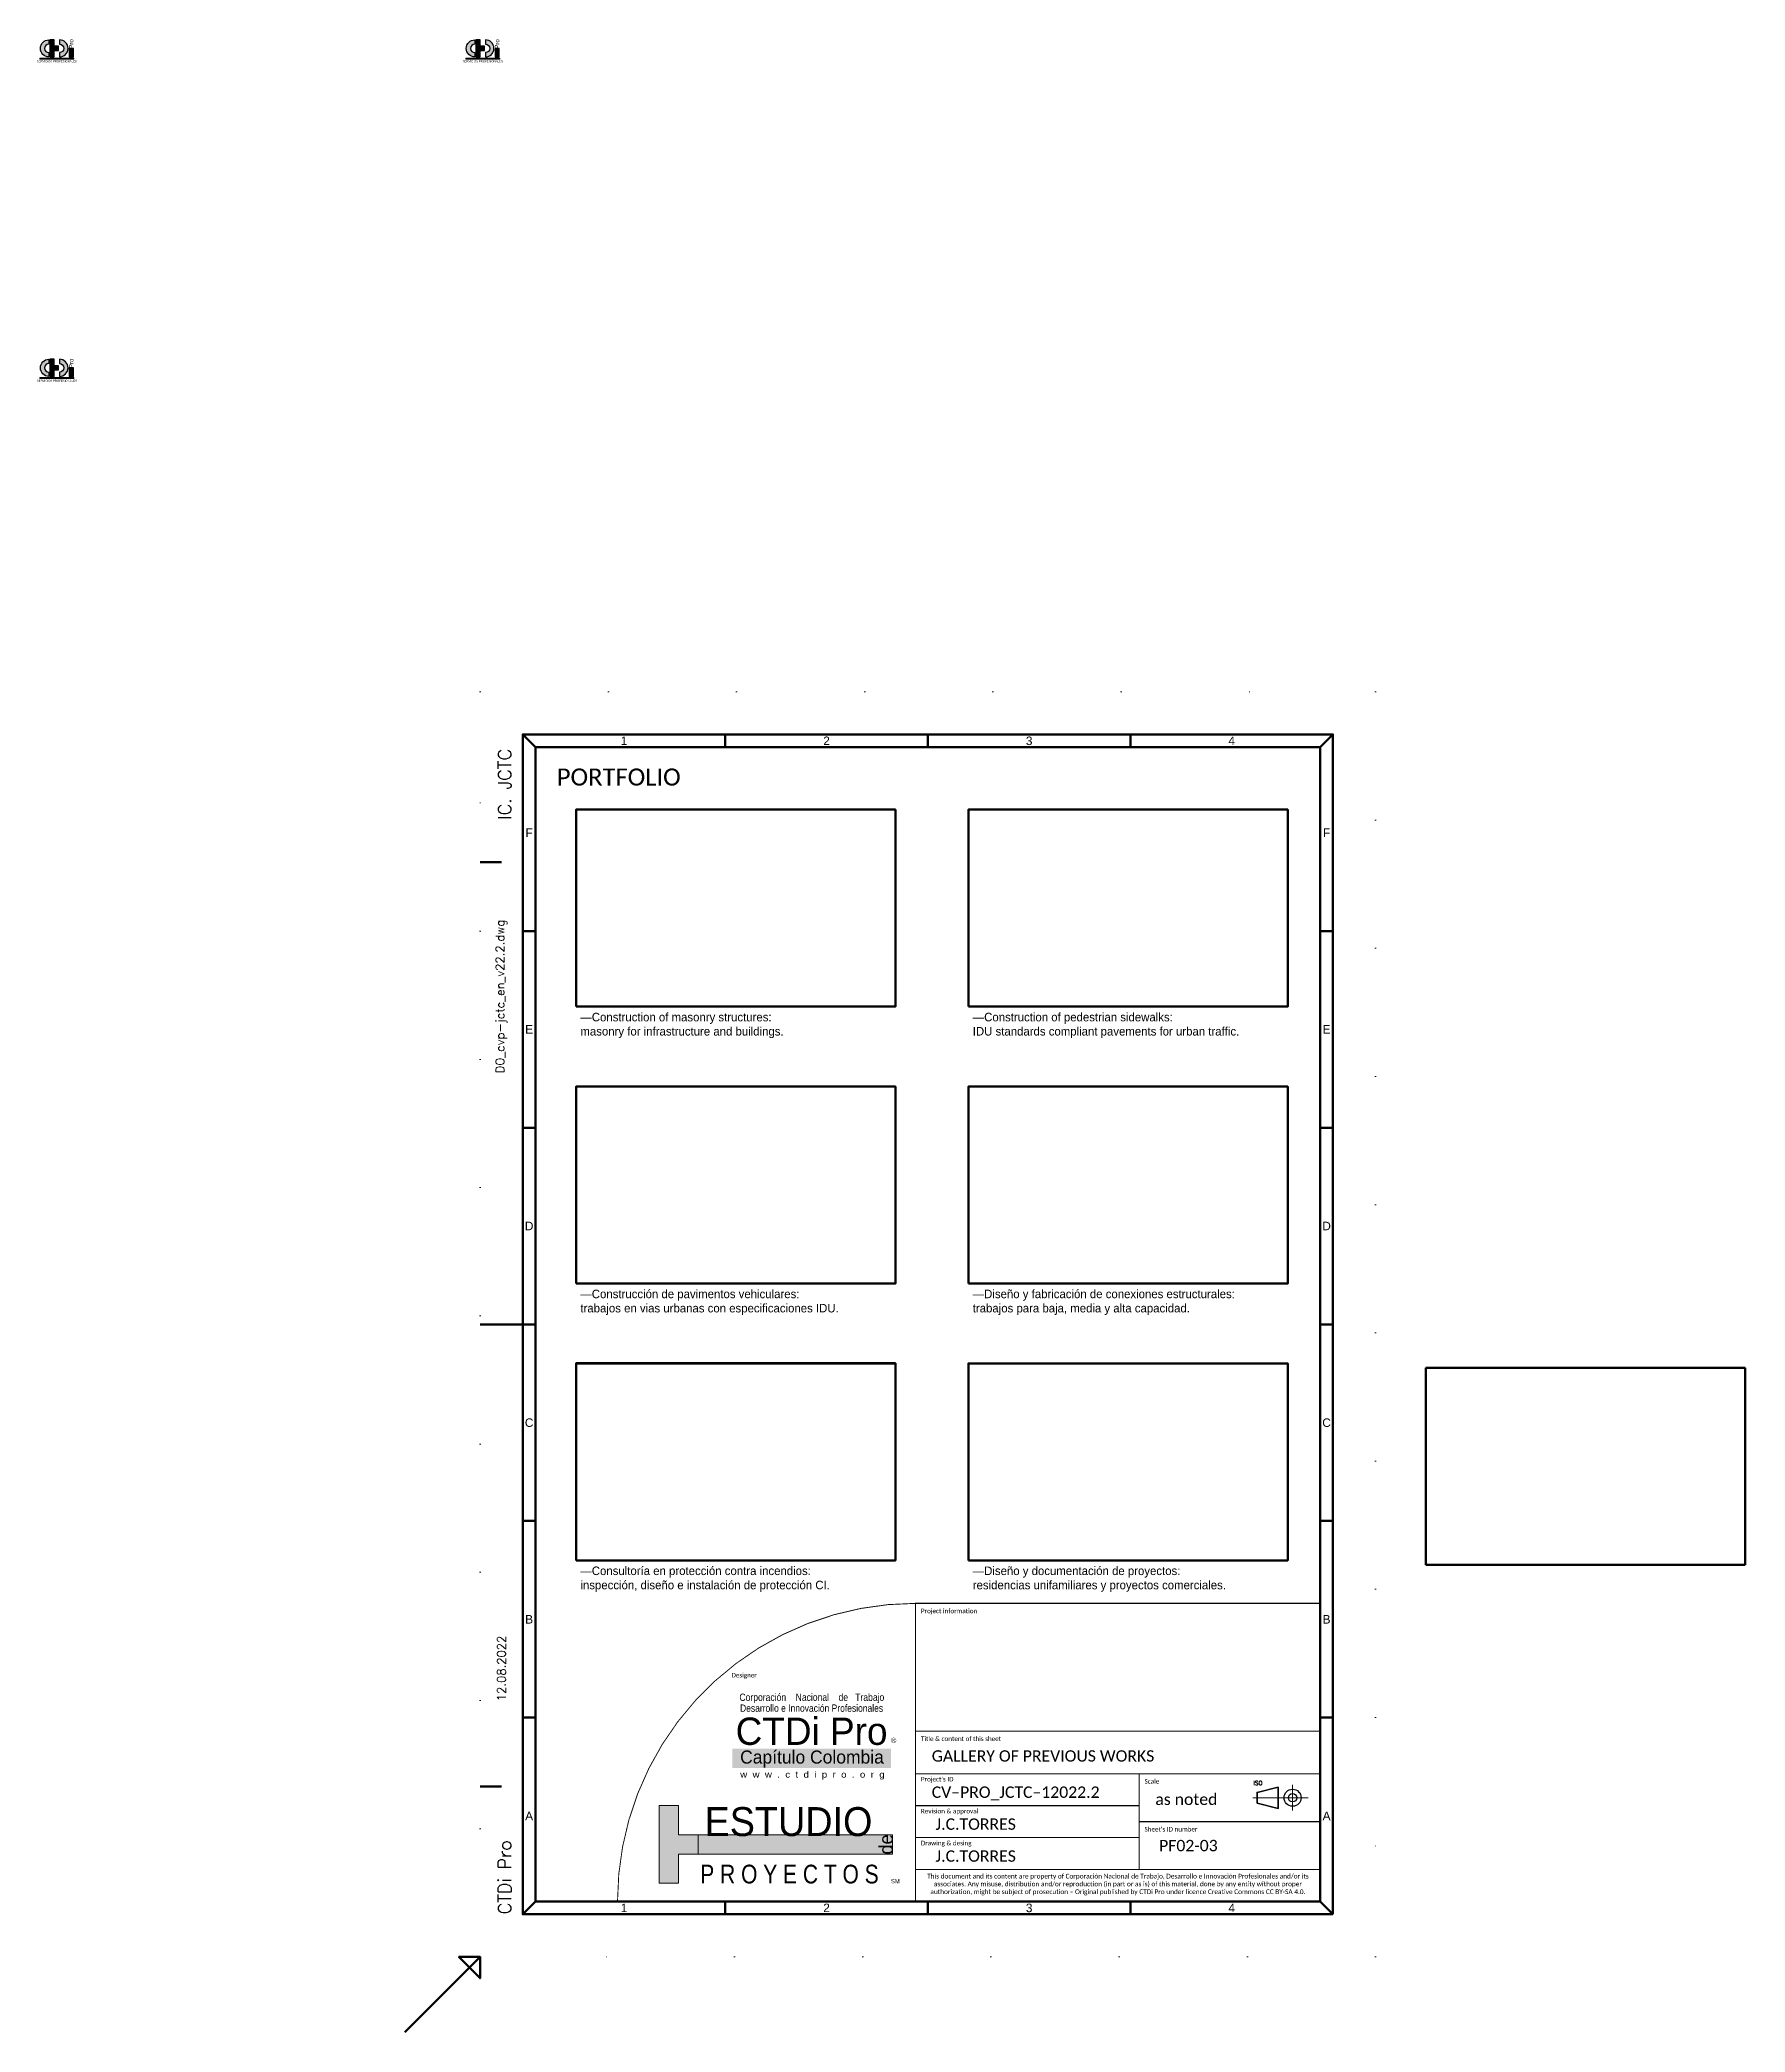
# Paper-space layout 'Show PRO (2)' of a CAD drawing. Extents: x -110 to 290, y -28 to 440.
import ezdxf
from ezdxf.enums import TextEntityAlignment as Align

# ---------------------------------------------------------------- set-up
doc = ezdxf.new("R2010")
doc.units = 0
doc.header["$XCLIPFRAME"] = 2
doc.linetypes.add('ACAD_ISO07W100', pattern=[3, 0, -3])
doc.linetypes.add('ACAD_ISO10W100', pattern=[18, 12, -3, 0, -3])
doc.layers.get('0').update_dxf_attribs({"color": 255, "plot": 0})
doc.layers.add('G-Title_elements', color=7, linetype='Continuous', lineweight=50, true_color=0x323232)
doc.layers.add('G-Title_layout', color=250, linetype='Continuous', lineweight=50)
doc.styles.add('CTDi Corporate', font='Skia.ttf')
doc.styles.add('CTDi Roman', font='romans.shx')
doc.styles.get("Standard").update_dxf_attribs({"font": 'Candara.ttf'})
doc.styles.add('T1-100', font='Arial.ttf', dxfattribs={"height": 2})
picture_1 = doc.add_image_def('image19.png', size_in_pixel=(2364, 1458))
picture_2 = doc.add_image_def('image20.png', size_in_pixel=(2364, 1458))
picture_3 = doc.add_image_def('image21.png', size_in_pixel=(2364, 1458))
picture_4 = doc.add_image_def('image22.jpg', size_in_pixel=(2592, 1936))
picture_5 = doc.add_image_def('image23.png', size_in_pixel=(2364, 1458))
picture_6 = doc.add_image_def('image24.png', size_in_pixel=(800, 600))
picture_7 = doc.add_image_def('image25.png', size_in_pixel=(1182, 729))

# ---------------------------------------------------------------- blocks, each defined once
blk = doc.blocks.new('CTDi_Logo_GRS')
at = {"layer": 'G-Title_elements', "linetype": 'Continuous', "true_color": 0xcccccc}
h = blk.add_hatch(color=254, dxfattribs=at)
h.dxf.hatch_style = 1
h.paths.add_polyline_path([(-1.875, 1), (-1.875, 2, 1), (-1.875, -2), (-1.875, -1, -1)])
h.paths.add_polyline_path([(0.625, 2), (0.625, 1, -1), (0.625, -1), (0.625, -2, 1)])
at = {"layer": 'G-Title_elements', "linetype": 'Continuous'}
h = blk.add_hatch(color=8, dxfattribs=at)
h.dxf.hatch_style = 1
h.paths.add_polyline_path([(-0.625, 0.5), (-0.625, 2), (-1.625, 2), (-1.625, -2), (-0.625, -2), (-0.625, -0.5), (0.375, -0.5), (0.375, 0.5)])
h = blk.add_hatch(color=8, dxfattribs=at)
h.dxf.hatch_style = 1
h.paths.add_polyline_path([(3.875, 0), (2.875, 0), (2.875, -2), (3.875, -2)])
at = {"layer": 'G-Title_elements', "linetype": 'Continuous', "lineweight": 13}
h = blk.add_hatch(color=250, dxfattribs=at)
h.dxf.hatch_style = 1
h.paths.add_polyline_path([(-4, -2.3), (-4, -2.5), (4, -2.5), (4, -2.3)])
at = {"layer": 'G-Title_elements', "linetype": 'Continuous', "lineweight": 30}
for points in [[(-1.875, -1), (-1.875, -2, -1), (-1.875, 2), (-1.875, 1, 1)], [(0.625, -1), (0.625, -2, 1), (0.625, 2), (0.625, 1, -1)]]:
    blk.add_lwpolyline(points, format="xyb", close=True, dxfattribs=at)
for points in [[(0.375, 0.5), (-0.625, 0.5), (-0.625, 2), (-1.625, 2), (-1.625, -2), (-0.625, -2), (-0.625, -0.5), (0.375, -0.5)], [(3.875, 0), (2.875, 0), (2.875, -2), (3.875, -2)]]:
    blk.add_lwpolyline(points, close=True, dxfattribs=at)
at = {"layer": 'G-Title_elements', "linetype": 'Continuous', "lineweight": 13}
blk.add_lwpolyline([(-4, -2.5), (4, -2.5), (4, -2.3), (-4, -2.3)], close=True, dxfattribs=at)
at = {"layer": 'G-Title_elements', "color": 8, "style": 'CTDi Corporate', "width": 0.9125}
blk.add_text('Pro', height=1.02, rotation=90, dxfattribs=at).set_placement((3.875, -0.061))
at = {"layer": 'G-Title_elements', "color": 250, "linetype": 'Continuous', "lineweight": 13, "style": 'CTDi Corporate', "width": 0.8575}
blk.add_text('SERVICIOS PROFESIONALES', height=0.485, dxfattribs=at).set_placement((0, -2.803), align=Align.TOP_CENTER)
blk = doc.blocks.new('CTDi_Logo_BnW')
at = {"layer": 'G-Title_elements', "linetype": 'Continuous', "true_color": 0xffffff}
h = blk.add_hatch(color=7, dxfattribs=at)
h.dxf.hatch_style = 1
h.paths.add_polyline_path([(-1.875, 1), (-1.875, 2, 1), (-1.875, -2), (-1.875, -1, -1)])
h.paths.add_polyline_path([(0.625, 2), (0.625, 1, -1), (0.625, -1), (0.625, -2, 1)])
at = {"layer": 'G-Title_elements', "linetype": 'Continuous'}
h = blk.add_hatch(color=250, dxfattribs=at)
h.dxf.hatch_style = 1
h.paths.add_polyline_path([(-0.625, 0.5), (-0.625, 2), (-1.625, 2), (-1.625, -2), (-0.625, -2), (-0.625, -0.5), (0.375, -0.5), (0.375, 0.5)])
h = blk.add_hatch(color=250, dxfattribs=at)
h.dxf.hatch_style = 1
h.paths.add_polyline_path([(3.875, 0), (2.875, 0), (2.875, -2), (3.875, -2)])
at = {"layer": 'G-Title_elements', "linetype": 'Continuous', "lineweight": 13}
h = blk.add_hatch(color=250, dxfattribs=at)
h.dxf.hatch_style = 1
h.paths.add_polyline_path([(-4, -2.3), (-4, -2.5), (4, -2.5), (4, -2.3)])
at = {"layer": 'G-Title_elements', "linetype": 'Continuous', "lineweight": 30}
for points in [[(-1.875, -1), (-1.875, -2, -1), (-1.875, 2), (-1.875, 1, 1)], [(0.625, -1), (0.625, -2, 1), (0.625, 2), (0.625, 1, -1)]]:
    blk.add_lwpolyline(points, format="xyb", close=True, dxfattribs=at)
for points in [[(0.375, 0.5), (-0.625, 0.5), (-0.625, 2), (-1.625, 2), (-1.625, -2), (-0.625, -2), (-0.625, -0.5), (0.375, -0.5)], [(3.875, 0), (2.875, 0), (2.875, -2), (3.875, -2)]]:
    blk.add_lwpolyline(points, close=True, dxfattribs=at)
at = {"layer": 'G-Title_elements', "linetype": 'Continuous', "lineweight": 13}
blk.add_lwpolyline([(-4, -2.5), (4, -2.5), (4, -2.3), (-4, -2.3)], close=True, dxfattribs=at)
at = {"layer": 'G-Title_elements', "color": 250, "style": 'CTDi Corporate', "width": 0.9125}
blk.add_text('Pro', height=1.02, rotation=90, dxfattribs=at).set_placement((3.875, -0.061))
at = {"layer": 'G-Title_elements', "color": 250, "linetype": 'Continuous', "lineweight": 13, "style": 'CTDi Corporate', "width": 0.8575}
blk.add_text('SERVICIOS PROFESIONALES', height=0.485, dxfattribs=at).set_placement((0, -2.803), align=Align.TOP_CENTER)
blk = doc.blocks.new('CTDi_Logo_COL')
at = {"layer": 'G-Title_elements', "linetype": 'Continuous', "true_color": 0xc80000}
h = blk.add_hatch(color=12, dxfattribs=at)
h.dxf.hatch_style = 1
h.paths.add_polyline_path([(-1.875, 1), (-1.875, 2, 1), (-1.875, -2), (-1.875, -1, -1)])
h.paths.add_polyline_path([(0.625, 2), (0.625, 1, -1), (0.625, -1), (0.625, -2, 1)])
at = {"layer": 'G-Title_elements', "linetype": 'Continuous'}
h = blk.add_hatch(color=8, dxfattribs=at)
h.dxf.hatch_style = 1
h.paths.add_polyline_path([(-0.625, 0.5), (-0.625, 2), (-1.625, 2), (-1.625, -2), (-0.625, -2), (-0.625, -0.5), (0.375, -0.5), (0.375, 0.5)])
h = blk.add_hatch(color=8, dxfattribs=at)
h.dxf.hatch_style = 1
h.paths.add_polyline_path([(3.875, 0), (2.875, 0), (2.875, -2), (3.875, -2)])
at = {"layer": 'G-Title_elements', "linetype": 'Continuous', "lineweight": 13}
h = blk.add_hatch(color=250, dxfattribs=at)
h.dxf.hatch_style = 1
h.paths.add_polyline_path([(-4, -2.3), (-4, -2.5), (4, -2.5), (4, -2.3)])
at = {"layer": 'G-Title_elements', "linetype": 'Continuous', "lineweight": 30}
for points in [[(-1.875, -1), (-1.875, -2, -1), (-1.875, 2), (-1.875, 1, 1)], [(0.625, -1), (0.625, -2, 1), (0.625, 2), (0.625, 1, -1)]]:
    blk.add_lwpolyline(points, format="xyb", close=True, dxfattribs=at)
for points in [[(0.375, 0.5), (-0.625, 0.5), (-0.625, 2), (-1.625, 2), (-1.625, -2), (-0.625, -2), (-0.625, -0.5), (0.375, -0.5)], [(3.875, 0), (2.875, 0), (2.875, -2), (3.875, -2)]]:
    blk.add_lwpolyline(points, close=True, dxfattribs=at)
at = {"layer": 'G-Title_elements', "linetype": 'Continuous', "lineweight": 13}
blk.add_lwpolyline([(-4, -2.5), (4, -2.5), (4, -2.3), (-4, -2.3)], close=True, dxfattribs=at)
at = {"layer": 'G-Title_elements', "color": 8, "style": 'CTDi Corporate', "width": 0.9125}
blk.add_text('Pro', height=1.02, rotation=90, dxfattribs=at).set_placement((3.875, -0.061))
at = {"layer": 'G-Title_elements', "color": 250, "linetype": 'Continuous', "lineweight": 13, "style": 'CTDi Corporate', "width": 0.86}
blk.add_text('SERVICIOS PROFESIONALES', height=0.485, dxfattribs=at).set_placement((0, -2.803), align=Align.TOP_CENTER)
blk = doc.blocks.new('*U67')
at = {"layer": 'G-Title_elements', "linetype": 'Continuous', "lineweight": 15, "true_color": 0x000000}
h = blk.add_hatch(color=18, dxfattribs=at)
h.dxf.hatch_style = 1
h.paths.add_polyline_path([(-100.8, 35.88), (-138.07, 35.88), (-138.07, 31.32), (-100.8, 31.32)])
at = {"layer": 'G-Title_elements', "linetype": 'Continuous', "true_color": 0xfa7d00}
h = blk.add_hatch(color=30, dxfattribs=at)
h.dxf.hatch_style = 1
h.paths.add_polyline_path([(-150.64, 15.68), (-150.64, 22.52), (-155.2, 22.52), (-155.2, 4.27), (-150.64, 4.27), (-150.64, 11.12), (-146.08, 11.12), (-146.08, 15.68)])
at = {"layer": 'G-Title_elements', "linetype": 'Continuous', "lineweight": 15, "true_color": 0x000000}
h = blk.add_hatch(color=18, dxfattribs=at)
h.dxf.hatch_style = 1
h.paths.add_polyline_path([(-100.45, 15.68), (-146.08, 15.68), (-146.08, 11.12), (-100.45, 11.12)])
at = {"layer": 'G-Title_elements', "color": 251, "linetype": 'ACAD_ISO10W100', "lineweight": 15, "ltscale": 100}
for p, q in [((-15.83, 24.37), (-2.83, 24.37)), ((-6.47, 27.37), (-6.47, 21.37))]:
    blk.add_line(p, q, dxfattribs=at)
at = {"layer": 'G-Title_elements', "linetype": 'Continuous', "const_width": 0.212}
blk.add_lwpolyline([(-95, 0), (-95, 70, 0.414214), (-165, 0)], format="xyb", close=True, dxfattribs=at)
at = {"layer": 'G-Title_elements', "linetype": 'Continuous', "const_width": 0.25}
for points in [[(0, 40), (0, 70), (-95, 70), (-95, 40)], [(0, 40), (-95, 40), (-95, 30), (0, 30)], [(-42.5, 22.5), (-42.5, 30), (-95, 30), (-95, 22.5)], [(0, 18.75), (0, 30), (-42.5, 30), (-42.5, 18.75)], [(-42.5, 15), (-42.5, 22.5), (-95, 22.5), (-95, 15)], [(0, 7.5), (0, 18.75), (-42.5, 18.75), (-42.5, 7.5)], [(-42.5, 7.5), (-42.5, 15), (-95, 15), (-95, 7.5)], [(0, 0), (0, 7.5), (-95, 7.5), (-95, 0)]]:
    blk.add_lwpolyline(points, close=True, dxfattribs=at)
at = {"layer": 'G-Title_elements', "color": 18, "linetype": 'Continuous', "lineweight": 35, "true_color": 0x000000}
blk.add_lwpolyline([(-9.83, 26.87), (-9.83, 21.87), (-14.83, 23.12), (-14.83, 25.62)], close=True, dxfattribs=at)
at = {"layer": 'G-Title_elements', "linetype": 'Continuous', "lineweight": 15}
for points in [[(-146.08, 15.68), (-150.64, 15.68), (-150.64, 22.52), (-155.2, 22.52), (-155.2, 4.27), (-150.64, 4.27), (-150.64, 11.12), (-146.08, 11.12)], [(-100.45, 15.68), (-146.08, 15.68), (-146.08, 11.12), (-100.45, 11.12)]]:
    blk.add_lwpolyline(points, close=True, dxfattribs=at)
at = {"layer": 'G-Title_elements', "color": 18, "linetype": 'Continuous', "lineweight": 25, "true_color": 0x000000}
for radius in [2, 1]:
    blk.add_circle((-6.47, 24.37), radius, dxfattribs=at)
at = {"layer": 'G-Title_elements', "color": 18, "linetype": 'Continuous', "lineweight": 5, "true_color": 0x000000}
for s, height, p in [('Project information', 1.0667, (-93.75, 68.75)), ('Title & content of this sheet', 1.0667, (-93.75, 38.75)), ("Project's ID", 1.0667, (-93.75, 29.25)), ('Scale', 1.067, (-41.25, 28.75)), ('Revision & approval', 1.0667, (-93.75, 21.75)), ('Drawing & desing', 1.0667, (-93.75, 14.25)), ("Sheet's ID number", 1.0667, (-41.25, 17.5))]:
    blk.add_text(s, height=height, dxfattribs=at).set_placement(p, align=Align.TOP_LEFT)
blk.add_text('Designer', height=1.067, dxfattribs=at).set_placement((-138.23, 52.28), align=Align.BOTTOM_LEFT)
at = {"layer": 'G-Title_elements', "color": 18, "linetype": 'Continuous', "lineweight": 25, "true_color": 0x000000, "style": 'CTDi Corporate'}
for s, width, p in [('Corporación    Nacional    de   Trabajo', 0.875, (-119.36, 46.58)), ('Desarrollo e Innovación Profesionales', 0.867, (-119.43, 44.02))]:
    blk.add_text(s, height=1.7203, dxfattribs=dict(at, width=width)).set_placement(p, align=Align.BOTTOM_CENTER)
at = {"layer": 'G-Title_elements', "color": 18, "linetype": 'Continuous', "true_color": 0x000000, "style": 'CTDi Corporate'}
for s, height, width, p in [('CTDi Pro', 6.422, 1.01, (-119.43, 34.84)), ('w  w  w  .  c  t  d  i  p  r  o  .  o  r  g', 1.475, 1.15, (-119.23, 28.64)), ('ESTUDIO', 6.8, 0.975, (-124.85, 13.32))]:
    blk.add_text(s, height=height, dxfattribs=dict(at, width=width)).set_placement(p, align=Align.BOTTOM_CENTER)
at = {"layer": 'G-Title_elements', "color": 18, "linetype": 'Continuous', "lineweight": 20, "true_color": 0x000000, "style": 'CTDi Corporate'}
for s, height, p in [('®', 1.25, (-100.8, 36.81)), ('SM', 1, (-100.8, 3.98))]:
    blk.add_text(s, height=height, dxfattribs=at).set_placement(p, align=Align.BOTTOM_LEFT)
at = {"layer": 'G-Title_elements', "color": 7, "linetype": 'Continuous', "lineweight": 120, "true_color": 0xfefefe, "transparency": 33554687, "style": 'CTDi Corporate'}
blk.add_text('Capítulo Colombia', height=3.0679, dxfattribs=at).set_placement((-119.33, 31.46), align=Align.BOTTOM_CENTER)
at = {"layer": 'G-Title_elements', "color": 18, "linetype": 'Continuous', "lineweight": 13, "true_color": 0x000000, "style": 'CTDi Roman'}
blk.add_text('ISO', height=1, dxfattribs=at).set_placement((-14.61, 27.83), align=Align.MIDDLE_CENTER)
at = {"layer": 'G-Title_elements', "color": 7, "linetype": 'Continuous', "lineweight": 100, "true_color": 0xfefefe, "transparency": 33554687, "style": 'CTDi Corporate', "width": 0.975}
blk.add_text('de', height=3.25, rotation=90, dxfattribs=at).set_placement((-99.36, 13.4), align=Align.BOTTOM_CENTER)
at = {"layer": 'G-Title_elements', "color": 30, "linetype": 'Continuous', "true_color": 0xfa7d00, "style": 'CTDi Corporate', "width": 0.8375}
blk.add_text('P R O Y E C T O S', height=4.4, dxfattribs=at).set_placement((-124.62, 2.92), align=Align.BOTTOM_CENTER)
at = {"layer": 'G-Title_elements', "color": 250, "linetype": 'ACAD_ISO10W100', "lineweight": 15, "ltscale": 50, "true_color": 0x141414, "insert": (-47.5, 6.5), "char_height": 1.1, "attachment_point": 2, "line_spacing_factor": 0.996923}
blk.add_mtext_dynamic_manual_height_columns('This document and its content are property of Corporación Nacional de Trabajo, Desarrollo e Innovación Profesionales and/or its associates. Any misuse, distribution and/or reproduction (in part or as is) of this material, done by any entity without proper authorization, might be subject of prosecution – Original published by CTDi Pro under licence Creative Commons CC BY-SA 4.0.', width=92.9322, gutter_width=50, heights=[9.25], dxfattribs=at)
at = {"layer": 'G-Title_elements', "color": 18, "linetype": 'Continuous', "true_color": 0x000000, "flags": 8}
blk.add_attdef('DESCRIPCION', text='', height=2.67, dxfattribs=at).set_placement((-91.2, 32.04), align=Align.BOTTOM_LEFT)
for tag, p in [('CTDI-PID-CODE', (-91.2, 25.67)), ('###', (-37.83, 13.12))]:
    blk.add_attdef(tag, text='', height=2.67, dxfattribs=at).set_placement(p, align=Align.MIDDLE_LEFT)
at = {"layer": 'G-Title_elements', "color": 18, "linetype": 'Continuous', "true_color": 0x000000}
for tag, p in [('ESCALA', (-38.7, 24)), ('N.APELLIDO', (-90.33, 18.17)), ('N.APELLIDO', (-90.33, 10.67))]:
    blk.add_attdef(tag, text='', height=2.67, dxfattribs=at).set_placement(p, align=Align.MIDDLE_LEFT)
at = {"layer": 'G-Title_elements', "color": 18, "lineweight": 200, "true_color": 0x000000, "flags": 2}
blk.add_attdef('INFO_PROYECTO', text='', height=2.67, dxfattribs=at).set_placement((-91.59, 44.15), align=Align.BOTTOM_LEFT)

psp = doc.layouts.new('Show PRO (2)')

# ---------------------------------------------------------------- linework, layer by layer
at = {"layer": 'G-Title_elements'}
for p, q in [((6.2, 273.99), (3.2, 276.99)), ((50.76, 276.99), (50.76, 273.99)), ((98.32, 276.99), (98.32, 273.99)), ((145.89, 276.99), (145.89, 273.99)), ((190.45, 273.99), (193.45, 276.99)), ((-6.8, 246.99), (-1.8, 246.99)), ((3.2, 230.83), (6.2, 230.83)), ((190.45, 230.83), (193.45, 230.83)), ((3.2, 184.66), (6.2, 184.66)), ((190.45, 184.66), (193.45, 184.66)), ((-6.8, 138.49), (3.2, 138.49)), ((3.2, 138.49), (6.2, 138.49)), ((190.45, 138.49), (193.45, 138.49)), ((3.2, 92.33), (6.2, 92.33)), ((190.45, 92.33), (193.45, 92.33)), ((3.2, 46.16), (6.2, 46.16)), ((190.45, 46.16), (193.45, 46.16)), ((-6.8, 29.99), (-1.8, 29.99)), ((3.2, -0.01), (6.2, 2.99)), ((50.76, 2.99), (50.76, -0.01)), ((98.32, 2.99), (98.32, -0.01)), ((145.89, 2.99), (145.89, -0.01)), ((190.45, 2.99), (193.45, -0.01))]:
    psp.add_line(p, q, dxfattribs=at)
at = {"layer": 'G-Title_elements', "color": 254, "linetype": 'ACAD_ISO07W100', "lineweight": 0, "ltscale": 10}
psp.add_lwpolyline([(203.45, -10.01), (-6.8, -10.01), (-6.8, 286.99), (203.45, 286.99)], close=True, dxfattribs=at)
at = {"layer": 'G-Title_elements'}
for points in [[(193.45, -0.01), (3.2, -0.01), (3.2, 276.99), (193.45, 276.99)], [(190.45, 2.99), (6.2, 2.99), (6.2, 273.99), (190.45, 273.99)], [(15.71, 213.08), (90.71, 213.08), (90.71, 259.33), (15.71, 259.33)], [(107.83, 213.08), (182.83, 213.08), (182.83, 259.33), (107.83, 259.33)], [(15.71, 148.08), (90.71, 148.08), (90.71, 194.33), (15.71, 194.33)], [(107.83, 148.08), (182.83, 148.08), (182.83, 194.33), (107.83, 194.33)], [(15.71, 83.08), (90.71, 83.08), (90.71, 129.33), (15.71, 129.33)], [(107.83, 83.08), (182.83, 83.08), (182.83, 129.33), (107.83, 129.33)], [(-24.48, -27.68), (-6.8, -10.01), (-6.8, -15.01), (-11.8, -10.01), (-6.8, -10.01)]]:
    psp.add_lwpolyline(points, close=True, dxfattribs=at)

# ---------------------------------------------------------------- block references
for name, p in [('CTDi_Logo_COL', (-106.19, 438.06)), ('CTDi_Logo_BnW', (-6.19, 438.06)), ('CTDi_Logo_GRS', (-106.19, 363.06))]:
    psp.add_blockref(name, p)
ref = psp.add_blockref('*U67', (190.45, 2.99), dxfattribs=at)
ref.add_attrib('N.APELLIDO', 'J.C.TORRES', dxfattribs={"color": 18, "linetype": 'Continuous', "true_color": 0x000000, "height": 2.667}).set_placement((100.12, 13.66), align=Align.MIDDLE_LEFT)
ref.add_attrib('DESCRIPCION', 'GALLERY OF PREVIOUS WORKS', dxfattribs={"color": 18, "linetype": 'Continuous', "true_color": 0x000000, "height": 2.6667}).set_placement((99.24, 35.03), align=Align.BOTTOM_LEFT)
ref.add_attrib('N.APELLIDO', 'J.C.TORRES', dxfattribs={"color": 18, "linetype": 'Continuous', "true_color": 0x000000, "height": 2.667}).set_placement((100.12, 21.16), align=Align.MIDDLE_LEFT)
ref.add_attrib('###', 'PF02-03', dxfattribs={"color": 18, "linetype": 'Continuous', "true_color": 0x000000, "height": 2.667}).set_placement((152.62, 16.12), align=Align.MIDDLE_LEFT)
ref.add_attrib('ESCALA', 'as noted', dxfattribs={"color": 18, "linetype": 'Continuous', "true_color": 0x000000, "height": 2.667}).set_placement((151.74, 26.99), align=Align.MIDDLE_LEFT)
ref.add_attrib('CTDI-PID-CODE', 'CV–PRO_JCTC–12022.2', dxfattribs={"color": 18, "linetype": 'Continuous', "true_color": 0x000000, "height": 2.6667}).set_placement((99.24, 28.66), align=Align.MIDDLE_LEFT)

# ---------------------------------------------------------------- texts
at = {"layer": 'G-Title_elements', "style": 'T1-100'}
for s, p in [('1', (26.98, 275.49)), ('2', (74.54, 275.49)), ('3', (122.11, 275.49)), ('4', (169.67, 275.49)), ('F', (4.7, 253.91)), ('F', (191.95, 253.91)), ('E', (4.7, 207.74)), ('E', (191.95, 207.74)), ('D', (4.7, 161.58)), ('D', (191.95, 161.58)), ('C', (4.7, 115.41)), ('C', (191.95, 115.41)), ('B', (4.7, 69.24)), ('B', (191.95, 69.24)), ('A', (4.7, 23.08)), ('A', (191.95, 23.08)), ('1', (26.98, 1.49)), ('2', (74.54, 1.49)), ('3', (122.11, 1.49)), ('4', (169.67, 1.49))]:
    psp.add_text(s, height=2, dxfattribs=at).set_placement(p, align=Align.MIDDLE_CENTER)
at = {"layer": 'G-Title_elements', "color": 0, "char_height": 3, "attachment_point": 1, "rotation": 90, "style": 'CTDi Roman'}
for s, insert, width in [('IC. JCTC', (-2.55, 256.99), 27.5285), ('CTDi Pro', (-2.55, -0.01), 30)]:
    psp.add_mtext(s, dxfattribs=dict(at, insert=insert, width=width))
at = {"layer": 'G-Title_elements', "color": 0, "lineweight": 25, "char_height": 2, "rotation": 90, "style": 'CTDi Roman'}
for s, insert, width, attachment_point in [('DO_cvp-jctc_en_v22.2.dwg', (-1.8, 233.49), 186.8672, 6), ('12.08.2022', (-1.8, 49.99), 54.1433, 4)]:
    psp.add_mtext(s, dxfattribs=dict(at, insert=insert, width=width, attachment_point=attachment_point))
at = {"layer": 'G-Title_elements', "color": 8, "lineweight": 30, "true_color": 0x808080, "char_height": 2, "attachment_point": 1, "style": 'CTDi Corporate'}
for s, insert in [('\\pxi-2,l2;—Construction of masonry structures:^Jmasonry for infrastructure and buildings.', (16.74, 211.63)), ('\\pxi-2,l2;—Construction of pedestrian sidewalks:^JIDU standards compliant pavements for urban traffic. ', (108.87, 211.63)), ('\\pxi-2,l2;—Construcción de pavimentos vehiculares:^Jtrabajos en vias urbanas con especificaciones IDU.', (16.74, 146.63)), ('\\pxi-2,l2;—Diseño y fabricación de conexiones estructurales:^Jtrabajos para baja, media y alta capacidad.', (108.87, 146.63)), ('\\pxi-2,l2;—Consultoría en protección contra incendios:^Jinspección, diseño e instalación de protección CI.', (16.74, 81.63)), ('\\pxi-2,l2;—Diseño y documentación de proyectos:^Jresidencias unifamiliares y proyectos comerciales.', (108.87, 81.63))]:
    psp.add_mtext_dynamic_manual_height_columns(s, width=73.9667, gutter_width=5, heights=[9.5], dxfattribs=dict(at, insert=insert))
at = {"layer": 'G-Title_layout'}
psp.add_text('PORTFOLIO', height=4, dxfattribs=at).set_placement((11.2, 268.99), align=Align.TOP_LEFT)

# ---------------------------------------------------------------- pictures from other files: only their frames are drawn
at = {"layer": 'G-Title_elements'}
image = psp.add_image(picture_2, insert=(15.71, 213.08), size_in_units=(75, 46.26), dxfattribs=at)
image.dxf.flags = 7
image = psp.add_image(picture_1, insert=(107.83, 213.08), size_in_units=(75, 46.26), rotation=0, dxfattribs=at)
image.dxf.flags = 7
image = psp.add_image(picture_3, insert=(15.71, 148.08), size_in_units=(75, 46.26), rotation=0, dxfattribs=at)
image.dxf.flags = 7
image = psp.add_image(picture_4, insert=(107.83, 145.08), size_in_units=(75, 56.02), dxfattribs=at)
image.set_boundary_path([(-0.5, 233.4), (2591.5, 1831.8)])
image = psp.add_image(picture_5, insert=(15.71, 83.08), size_in_units=(75, 46.26), dxfattribs=at)
image.dxf.flags = 7
image = psp.add_image(picture_7, insert=(107.83, 83.07), size_in_units=(75, 46.26), dxfattribs=at)
image.dxf.flags = 7
image = psp.add_image(picture_6, insert=(214.33, 73.89), size_in_units=(76.77, 57.58), dxfattribs=at)
image.set_boundary_path([(8.98, 32.62), (790.5, 514.56)])

doc.saveas('drawing.dxf')
